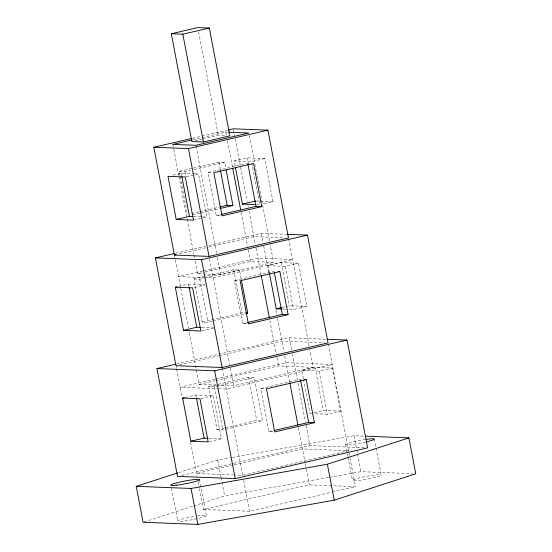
<?xml version="1.0" encoding="UTF-8"?>
<svg xmlns="http://www.w3.org/2000/svg" width="552" height="552" viewBox="0 0 552 552"><rect width="100%" height="100%" fill="white"/><g stroke="black" fill="none" stroke-linecap="round" stroke-linejoin="round"><path stroke-width="0.41" stroke-dasharray="2.76 2.07" d="M178.627 472.622L217.757 459.975L231.309 457.567M143.906 522.006L192.82 506.184M193.635 505.922L224.616 495.903L328.771 477.397M192.317 138.317L227.438 130.162M192.717 139.787L225.823 132.1L227.527 132.169M195.18 140.781L201.797 139.242M202.625 139.056L218.35 135.399L225.768 135.689M180 175.612L179.193 171.389L192.434 168.312M193.262 168.118L218.916 162.164L224.685 162.385L225.975 169.153M179.193 171.389L184.961 171.61L190.757 170.264M194.069 169.498L224.685 162.385M172.955 175.184L181.228 173.259L193.593 173.742M235.159 166.035L234.186 160.963L247.427 157.886L264.739 158.562L272.964 201.68L262.207 204.178M186.127 176.812L198.541 173.935L206.765 217.053L194.352 219.937M264.739 158.562L251.498 161.632L234.186 160.963M220.393 215.791L216.267 215.632L208.042 172.507L247.765 163.282L249.414 163.351M191.558 213.548L199.003 211.816M199.831 211.623L218.868 207.207M199.81 213.196L193.193 214.728L190.716 214.631M200.638 213.003L219.668 208.58M216.267 215.632L220.407 214.666M175.419 253.251L205.447 246.282M208.78 245.509L261.324 233.303L286.115 234.269M179.434 253.885L207.862 247.282M208.697 247.089L253.851 236.608L284.252 237.788M202.777 270.984L178.531 276.614L205.551 277.663M203.612 270.784L257.963 258.163L292.588 259.509L213.148 277.96L206.393 277.697M195.118 261.082L197.54 273.764L204.157 272.226M204.985 272.032L250.498 261.462L273.578 262.366L270.19 244.605M212.12 321.347L207.987 322.306L202.211 322.085L193.987 278.96L233.71 269.742L239.478 269.962L241.252 279.264M193.987 278.96L199.762 279.188L203.895 278.229M204.723 278.035L239.478 269.962M203.522 273.992L220.621 274.661L273.578 262.366M178.627 286.44L188.556 284.135L205.04 284.777M269.279 272.453L267.989 265.691L281.23 262.614L298.542 263.29L306.767 306.408L293.526 309.486L286.936 309.223M194.276 287.502L205.033 285.005M267.989 265.691L285.301 266.361L298.542 263.29M246.723 323.817L242.604 323.658L234.379 280.533L274.096 271.308M202.211 322.085L241.935 312.86L246.054 313.018M212.948 321.154L246.047 313.467M282.01 307.464L285.322 306.698M286.15 306.505L289.455 305.732L306.767 306.408M201.68 330.814L213.258 328.123M242.604 323.658L246.744 322.692M176.233 364.078L289.358 337.81L326.391 339.252M179.303 364.927L218.502 355.826M219.337 355.633L281.886 341.108L324.631 342.771M215.107 379.127L180.083 387.262L218.551 388.76M215.942 378.934L285.998 362.664L332.159 364.465L226.244 389.056L219.406 388.794M189.129 332.2L199.093 384.413L214.983 380.721M215.818 380.528L278.532 365.969L313.15 367.315L309.775 349.63M208.78 386.538L248.503 377.313L254.272 377.54L262.497 420.658L222.78 429.884L217.012 429.663L208.78 386.538L214.555 386.766L254.272 377.54M216.826 385.103L233.71 385.758L313.15 367.315M185.12 397.509L195.877 395.011L213.189 395.687L221.414 438.805L209.001 441.69M303.407 378.872L301.799 370.413L315.033 367.342L332.345 368.012L340.57 411.137L327.329 414.207L312.494 413.634M200.776 398.565L213.189 395.687M301.799 370.413L319.104 371.089L332.345 368.012M273.061 431.843L268.934 431.678L260.71 388.56L300.433 379.334L302.903 379.431M217.012 429.663L224.457 427.931M225.285 427.738L256.728 420.438L262.497 420.658M314.157 412.579L323.265 410.46L340.57 411.137M268.934 431.678L273.074 430.719M181.712 475.382L309.92 445.609L364.175 447.72M233.227 464.984L196.533 473.506L233.289 474.934M234.062 464.791L302.455 448.907L348.609 450.708L242.694 475.3L234.145 474.968M199.403 488.548L203.391 509.441L309.306 484.842L355.467 486.636L350.044 458.229M203.391 509.441L249.545 511.235L331.283 492.253M332.111 492.06L355.467 486.636M232.157 457.415L354.094 435.742L364.368 436.142M329.613 477.245L360.946 471.677L412.337 473.678M208.042 172.507L212.168 172.666M194.414 173.77L198.541 173.935M255.652 201.011L259.778 201.169M260.599 201.197L272.964 201.68M256.425 204.626L259.723 204.757L251.822 163.323M193.579 216.543L201.818 216.86M202.646 216.895L206.765 217.053M197.54 273.764L202.667 273.964M234.379 280.533L239.327 280.726M282.81 309.065L286.108 309.196M201.728 327.446L214.086 327.929M199.093 384.413L215.977 385.068M260.71 388.56L265.657 388.753M311.673 413.6L310.024 413.538L303.572 379.714M209.049 438.322L221.414 438.805M374.235 438.902L375.829 447.258M375.988 448.093L381.163 475.196A14.697 1.408 -10.8 0 1 358.227 480.523A14.697 1.408 -10.8 0 1 361.042 477.521A14.697 1.408 -10.8 0 1 381.163 475.196M354.094 435.742L356.64 449.114M356.806 449.949L357.441 453.296M357.599 454.13L360.946 471.677M328.205 343.73L349.885 457.387M345.607 444.36L347.905 456.421M347.995 456.897L352.528 480.661M319.104 371.089L327.329 414.207M315.033 367.342L323.265 410.46M288.634 238.781L309.134 346.256M285.301 266.361L293.526 309.486M281.23 262.614L289.455 305.732M289.358 337.81L291.767 350.444M292.408 353.811L297.39 379.921M298.032 383.288L305.422 422.025M306.063 425.399L309.92 445.609M249.38 135.537L256.963 175.274M257.122 176.122L259.702 189.647M259.868 190.495L262.448 204.019M262.607 204.868L269.542 241.224M247.427 157.886L248.559 163.806M261.324 233.303L263.09 242.569M263.732 245.937L268.872 272.888M275.945 309.948L276.911 314.999M277.552 318.366L283.942 351.886M284.735 356.033L289.71 382.115M298.418 427.772L305.159 463.114M305.325 463.949L309.306 484.842M233.448 129.644L234.572 135.544M235.221 138.911L247.11 201.232M247.91 205.441L248.227 207.131M249.035 211.34L255.279 244.067M256.066 248.214L261.179 275.006M269.852 320.484L276.283 354.177M276.925 357.544L278.532 365.969M225.823 132.1L226.465 135.481M227.431 140.56L232.592 167.615M241.141 212.423L247.593 246.247M248.241 249.628L250.498 261.462M198.589 31.809L218.35 135.399M218.916 162.164L220.365 169.774M233.71 269.742L241.935 312.86M248.503 377.313L256.728 420.438M196.098 146.142L216.584 253.52M217.391 257.75L220.621 274.661M209.512 258.888L229.694 364.706M230.336 368.074L233.71 385.758M184.961 171.61L185.934 176.681M222.283 368.329L242.694 475.3M243.653 480.316L249.545 511.235M181.228 173.259L181.712 175.798M180.159 176.461L187.418 214.507M199.762 279.188L207.987 322.306M172.859 144.403L178.827 175.681M178.993 176.53L193.828 254.313M193.987 255.162L194.476 257.694M214.555 386.766L222.78 429.884M188.556 284.135L189.039 286.674M217.757 459.975L220.945 476.686M221.104 477.521L224.616 495.903M174.418 255.052L188.329 327.985M195.877 395.011L196.36 397.55M199.472 479.488L206.393 515.782M175.971 365.7L176.447 368.191M176.605 369.019L182.015 397.412M190.564 442.221L197.016 476.01M198.127 481.861L199.244 487.713M171.479 488.292L177.765 521.24M197.326 515.996A14.697 1.408 -10.8 0 1 206.482 515.575A14.697 1.408 -10.8 0 1 197.816 518.556M197.119 518.714A14.697 1.408 -10.8 0 1 177.64 521.157A14.697 1.408 -10.8 0 1 195.16 516.341M365.728 442.035A14.697 1.408 -10.8 0 1 345.517 444.567A14.697 1.408 -10.8 0 1 365.238 439.482"/><path stroke-width="0.83" d="M365.224 436.177L408.908 437.874L415.759 473.809L334.243 500.174L197.906 524.4L143.092 522.268L136.24 486.333L177.813 472.891M136.24 486.333L191.054 488.465L327.384 464.239L408.908 437.874M171.306 33.748L197.788 27.6L209.325 28.048L229.887 135.847L203.412 142.002L191.868 141.553L171.306 33.748L182.843 34.196L209.325 28.048M228.273 129.968L233.289 128.802L267.906 130.148L288.475 237.953L209.035 256.397L174.418 255.052L153.849 147.253L191.482 138.511M191.896 139.98L172.859 144.403L195.939 145.3L248.897 132.998L228.383 132.204M153.849 147.253L188.473 148.598L267.906 130.148M219.689 207.014L227.141 205.282L232.909 205.51L226.134 169.995M220.496 208.387L232.909 205.51M176.212 219.454L193.524 220.131L185.299 177.006L167.987 176.336L176.212 219.454L189.453 216.377L192.751 216.508M235.476 167.725L242.411 204.081L255.652 201.011M221.235 214.473L255.99 206.407L261.758 206.627L253.534 163.509L213.81 172.735L222.042 215.853L261.758 206.627M286.971 234.303L307.485 235.104L328.047 342.902L222.132 367.501L175.971 365.7L155.409 257.901L173.756 253.644M174.418 255.052L176.088 254.665M155.409 257.901L201.563 259.695L307.485 235.104M175.315 287.212L192.62 287.882L200.852 331.007L183.54 330.331L175.315 287.212L176.971 286.826M279.864 271.536L240.148 280.761L248.372 323.879L288.096 314.654L279.864 271.536L278.222 271.474M246.047 313.467L247.703 313.087L241.41 280.112M183.54 330.331L196.781 327.253L200.9 327.419M269.445 273.295L276.221 308.809L281.182 307.657M247.565 322.499L282.32 314.433L288.096 314.654M327.246 339.28L347.056 340.053L367.618 447.851L235.221 478.598L177.523 476.355L156.961 368.557L175.398 364.272M156.961 368.557L214.659 370.799L347.056 340.053M182.636 398.089L199.948 398.758L208.173 441.883L190.861 441.207L182.636 398.089L184.292 397.702M306.201 379.562L266.485 388.787L274.71 431.906L314.426 422.68L306.201 379.562L304.552 379.5M190.861 441.207L204.102 438.129L208.228 438.295M273.902 430.526L308.658 422.459L314.426 422.68M242.411 204.081L255.604 204.599M276.221 308.809L281.989 309.03M246.054 313.018L247.703 313.087M327.384 464.239L334.243 500.174M300.592 380.183L308.658 422.459M274.261 272.157L282.32 314.433M289.869 382.957L297.935 425.233M247.924 164.13L255.99 206.407M261.337 275.848L269.376 317.959M232.758 168.457L240.658 209.891M220.524 170.616L227.141 205.282M182.843 34.196L203.412 142.002M188.473 148.598L209.035 256.397M201.563 259.695L222.132 367.501M181.877 176.64L189.453 216.377M214.659 370.799L235.221 478.598M189.198 287.516L196.781 327.253M196.526 398.392L204.102 438.129M191.054 488.465L197.906 524.4M366.1 439.351A14.697 1.408 -10.8 0 1 374.394 439.061A14.697 1.408 -10.8 0 1 366.576 441.835M176.612 485.173A14.697 1.408 -10.8 0 0 199.541 479.847A14.697 1.408 -10.8 0 0 179.421 482.172A14.697 1.408 -10.8 0 0 176.612 485.173"/></g></svg>
